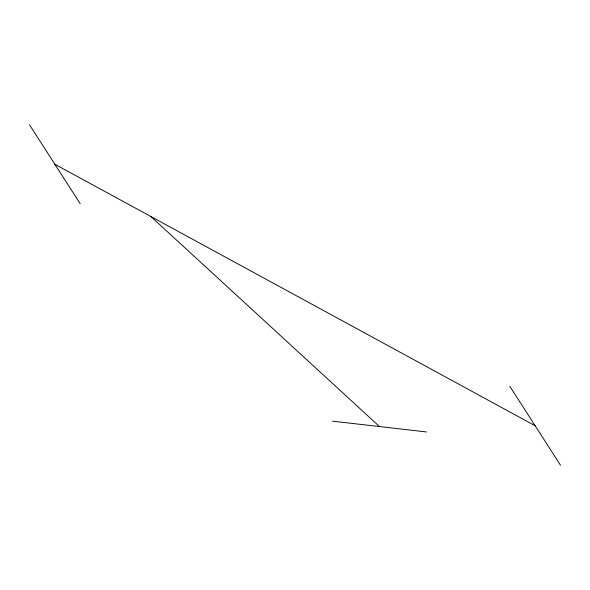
<?xml version="1.0" encoding="UTF-8"?>
<svg xmlns="http://www.w3.org/2000/svg" width="590" height="590" viewBox="0 0 590 590"><rect width="100%" height="100%" fill="white"/><g stroke="black" fill="none" stroke-linecap="round" stroke-linejoin="round"><path stroke-width="0.89" d="M332.472 421.157L426.474 431.954M54.841 164.234L535.159 425.766M150.9 216.537L379.473 426.555M509.819 386.303L560.5 465.23M29.5 124.77L80.181 203.697"/></g></svg>
